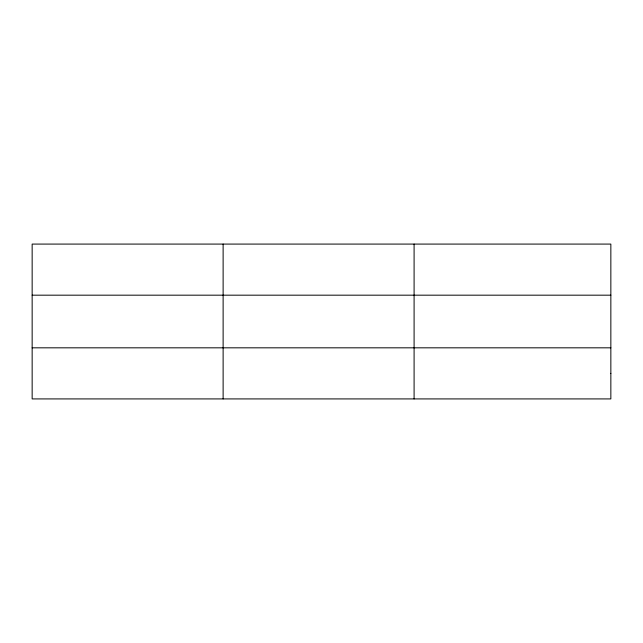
<?xml version="1.0" encoding="UTF-8"?>
<svg xmlns="http://www.w3.org/2000/svg" width="643" height="643" viewBox="0 0 643 643"><rect width="100%" height="100%" fill="white"/><g stroke="black" fill="none" stroke-linecap="round" stroke-linejoin="round"><path stroke-width="0.96" d="M223.121 398.917L223.121 244.083M414.092 398.917L414.092 244.083M32.15 295.177L610.85 295.177M32.15 347.823L610.85 347.823M610.85 373.366L610.85 398.917L32.15 398.917L32.15 244.083L610.85 244.083L610.85 373.366"/></g></svg>
